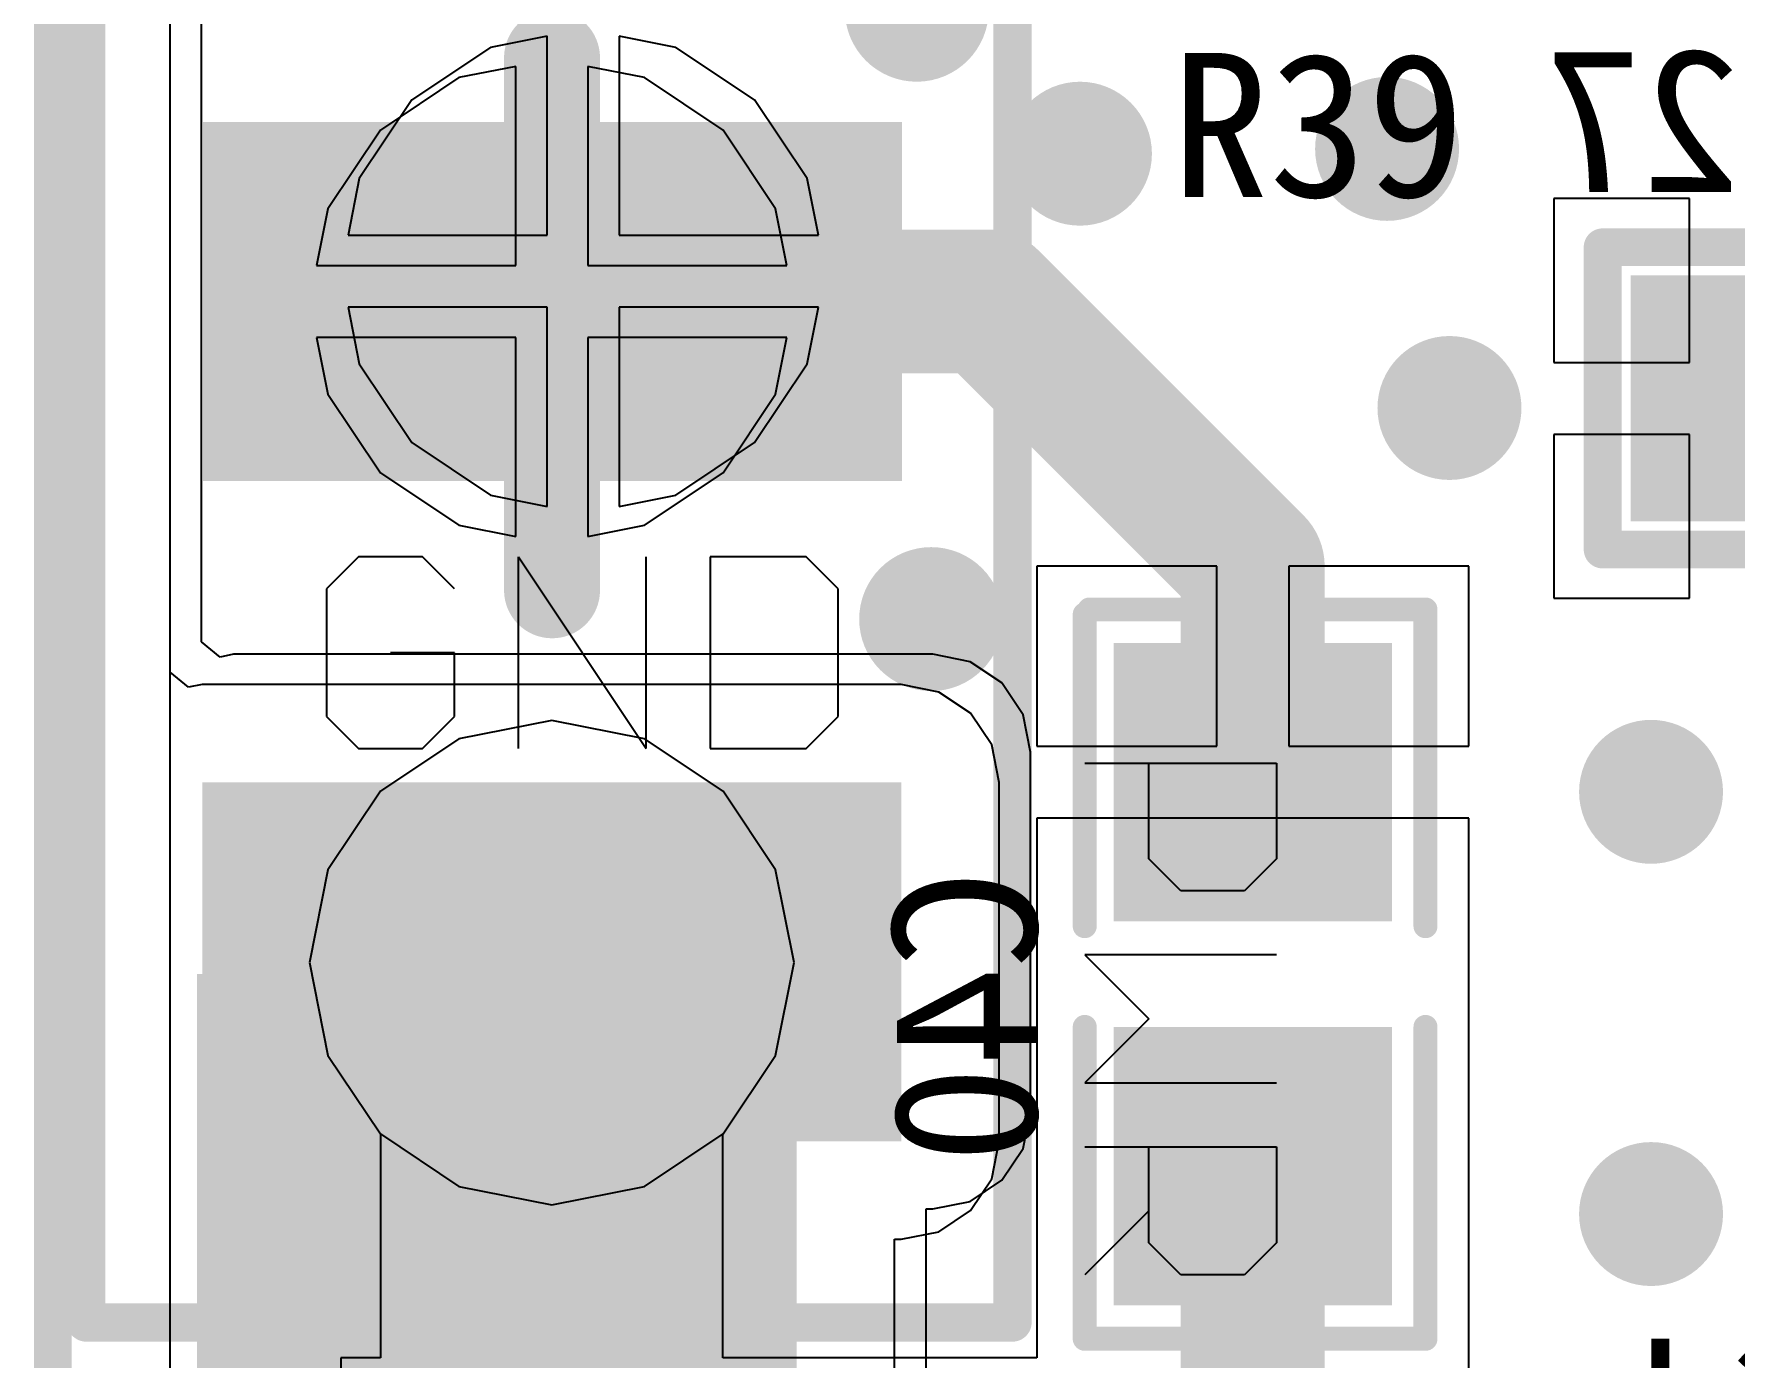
# Model space of a CAD drawing. Header units: millimetres. Extents: x 192 to 285.3, y 128.7 to 184.7.
# Drawn here: x 192 to 201.01, y 147.43 to 154.44 of the extents above; entities that cross this region are included whole.
import ezdxf

# ---------------------------------------------------------------- set-up
doc = ezdxf.new("R2010")
doc.units = ezdxf.units.MM
for name, color, linetype in [('BottomLayer', 5, 'Continuous'), ('BottomOverlay', 54, 'Continuous'), ('BottomPaste', 16, 'Continuous'), ('BottomSolder', 6, 'Continuous'), ('ConnectLayer', 7, 'Continuous'), ('KeepOutLayer', 6, 'Continuous'), ('MidLayer1', 16, 'Continuous'), ('MidLayer2', 76, 'Continuous'), ('MultiLayer', 9, 'Continuous'), ('PadHoleLayer', 156, 'Continuous'), ('TopLayer', 1, 'Continuous'), ('TopOverlay', 2, 'Continuous'), ('TopPaste', 8, 'Continuous'), ('TopSolder', 216, 'Continuous'), ('ViaHoleLayer', 16, 'Continuous')]:
    doc.layers.add(name, color=color, linetype=linetype)

# ---------------------------------------------------------------- blocks, each defined once
blk = doc.blocks.new('0603_B_42')
at = {"layer": 'BottomLayer'}
for points in [[(-1.1999, -0.55), (-0.4, -0.55), (-1.1999, 0.55), (-0.4, 0.55)], [(0.4, -0.55), (1.2, -0.55), (0.4, 0.55), (1.2, 0.55)]]:
    blk.add_solid(points, dxfattribs=at)
at = {"layer": 'BottomOverlay', "const_width": 0.2}
for points in [[(-1.45, 0.8), (-1.45, -0.8)], [(-0.4, 0.8), (-1.45, 0.8)], [(1.45, 0.8), (0.4, 0.8)], [(1.45, 0.8), (1.45, -0.8)], [(-0.4, -0.8), (-1.45, -0.8)], [(1.45, -0.8), (0.4, -0.8)]]:
    blk.add_lwpolyline(points, dxfattribs=at)
at = {"layer": 'BottomOverlay', "const_width": 0.1}
for points in [[(-1.5, 0.8, 1), (-1.4, 0.8, 1)], [(-1.5, 0.8, 1), (-1.4, 0.8, 1)], [(-0.45, 0.8, 1), (-0.35, 0.8, 1)], [(0.35, 0.8, 1), (0.45, 0.8, 1)], [(1.4, 0.8, 1), (1.5, 0.8, 1)], [(1.4, 0.8, 1), (1.5, 0.8, 1)], [(-1.5, -0.8, 1), (-1.4, -0.8, 1)], [(-1.5, -0.8, 1), (-1.4, -0.8, 1)], [(-0.45, -0.8, 1), (-0.35, -0.8, 1)], [(0.35, -0.8, 1), (0.45, -0.8, 1)], [(1.4, -0.8, 1), (1.5, -0.8, 1)], [(1.4, -0.8, 1), (1.5, -0.8, 1)]]:
    blk.add_lwpolyline(points, format="xyb", close=True, dxfattribs=at)
at = {"layer": 'BottomPaste'}
for points in [[(-1.1999, -0.55), (-0.4, -0.55), (-1.1999, 0.55), (-0.4, 0.55)], [(0.4, -0.55), (1.2, -0.55), (0.4, 0.55), (1.2, 0.55)]]:
    blk.add_solid(points, dxfattribs=at)
at = {"layer": 'BottomSolder'}
for points in [[(-1.3015, -0.6516), (-0.2984, -0.6516), (-1.3015, 0.6516), (-0.2984, 0.6516)], [(0.2984, -0.6516), (1.3016, -0.6516), (0.2984, 0.6516), (1.3016, 0.6516)]]:
    blk.add_solid(points, dxfattribs=at)
blk = doc.blocks.new('0805_B_134')
at = {"layer": 'BottomLayer'}
for points in [[(-0.635, -0.635), (0.635, -0.635), (-0.635, 0.635), (0.635, 0.635)], [(1.397, -0.635), (2.667, -0.635), (1.397, 0.635), (2.667, 0.635)]]:
    blk.add_solid(points, dxfattribs=at)
at = {"layer": 'BottomOverlay', "const_width": 0.127}
for points in [[(-0.9144, 0.889), (-0.9144, -0.889)], [(-0.9144, 0.889), (0.7366, 0.889)], [(1.27, 0.889), (2.921, 0.889)], [(2.9464, 0.8636), (2.9464, -0.9144)], [(-0.9144, -0.9144), (0.7366, -0.9144)], [(1.27, -0.9144), (2.921, -0.9144)]]:
    blk.add_lwpolyline(points, dxfattribs=at)
at = {"layer": 'BottomOverlay', "const_width": 0.0635}
for points in [[(-0.94615, 0.889, 1), (-0.88265, 0.889, 1)], [(-0.94615, 0.889, 1), (-0.88265, 0.889, 1)], [(0.70485, 0.889, 1), (0.76835, 0.889, 1)], [(1.23825, 0.889, 1), (1.30175, 0.889, 1)], [(2.88925, 0.889, 1), (2.95275, 0.889, 1)], [(2.91465, 0.8636, 1), (2.97815, 0.8636, 1)], [(-0.94615, -0.889, 1), (-0.88265, -0.889, 1)], [(-0.94615, -0.9144, 1), (-0.88265, -0.9144, 1)], [(0.70485, -0.9144, 1), (0.76835, -0.9144, 1)], [(1.23825, -0.9144, 1), (1.30175, -0.9144, 1)], [(2.88925, -0.9144, 1), (2.95275, -0.9144, 1)], [(2.91465, -0.9144, 1), (2.97815, -0.9144, 1)]]:
    blk.add_lwpolyline(points, format="xyb", close=True, dxfattribs=at)
at = {"layer": 'BottomPaste'}
for points in [[(-0.635, -0.635), (0.635, -0.635), (-0.635, 0.635), (0.635, 0.635)], [(1.397, -0.635), (2.667, -0.635), (1.397, 0.635), (2.667, 0.635)]]:
    blk.add_solid(points, dxfattribs=at)
at = {"layer": 'BottomSolder'}
for points in [[(-0.7366, -0.7366), (0.7366, -0.7366), (-0.7366, 0.7366), (0.7366, 0.7366)], [(1.2954, -0.7366), (2.7686, -0.7366), (1.2954, 0.7366), (2.7686, 0.7366)]]:
    blk.add_solid(points, dxfattribs=at)
blk = doc.blocks.new('CON6_149')
at = {"layer": 'BottomLayer', "const_width": 0.75}
for points in [[(-9.125, 0, 1), (-8.375, 0, 1)], [(-5.625, 0, 1), (-4.875, 0, 1)]]:
    blk.add_lwpolyline(points, format="xyb", close=True, dxfattribs=at)
at = {"layer": 'BottomSolder', "const_width": 0.8516}
for points in [[(-9.1758, 0, 1), (-8.3242, 0, 1)], [(-5.6758, 0, 1), (-4.8242, 0, 1)]]:
    blk.add_lwpolyline(points, format="xyb", close=True, dxfattribs=at)
at = {"layer": 'MidLayer1', "const_width": 0.75}
for points in [[(-9.125, 0, 1), (-8.375, 0, 1)], [(-5.625, 0, 1), (-4.875, 0, 1)]]:
    blk.add_lwpolyline(points, format="xyb", close=True, dxfattribs=at)
at = {"layer": 'MidLayer2', "const_width": 0.75}
for points in [[(-9.125, 0, 1), (-8.375, 0, 1)], [(-5.625, 0, 1), (-4.875, 0, 1)]]:
    blk.add_lwpolyline(points, format="xyb", close=True, dxfattribs=at)
at = {"layer": 'MultiLayer', "const_width": 0.75}
for points in [[(-9.125, 0, 1), (-8.375, 0, 1)], [(-5.625, 0, 1), (-4.875, 0, 1)]]:
    blk.add_lwpolyline(points, format="xyb", close=True, dxfattribs=at)
at = {"layer": 'PadHoleLayer', "const_width": 0.635}
for points in [[(-9.0675, 0, 1), (-8.4325, 0, 1)], [(-5.5675, 0, 1), (-4.9325, 0, 1)]]:
    blk.add_lwpolyline(points, format="xyb", close=True, dxfattribs=at)
at = {"layer": 'TopLayer', "const_width": 0.75}
for points in [[(-9.125, 0, 1), (-8.375, 0, 1)], [(-5.625, 0, 1), (-4.875, 0, 1)]]:
    blk.add_lwpolyline(points, format="xyb", close=True, dxfattribs=at)
at = {"layer": 'TopLayer'}
for points in [[(-9.696, -1.85), (-7.796, -1.85), (-9.696, 1.85), (-7.796, 1.85)], [(-6.2, -1.854), (-4.3, -1.854), (-6.2, 1.846), (-4.3, 1.846)]]:
    blk.add_solid(points, dxfattribs=at)
at = {"layer": 'TopOverlay', "const_width": 0.2032}
for points in [[(-10.655, 2.4638), (10.5794, 2.4638)], [(-10.655, 2.4638), (-10.655, -2.4384)], [(-10.655, -2.4384), (10.5794, -2.4384)]]:
    blk.add_lwpolyline(points, dxfattribs=at)
at = {"layer": 'TopOverlay', "const_width": 0.1016}
for points in [[(-10.7058, 2.4638, 1), (-10.6042, 2.4638, 1)], [(-10.7058, 2.4638, 1), (-10.6042, 2.4638, 1)], [(-10.7058, -2.4384, 1), (-10.6042, -2.4384, 1)], [(-10.7058, -2.4384, 1), (-10.6042, -2.4384, 1)]]:
    blk.add_lwpolyline(points, format="xyb", close=True, dxfattribs=at)
at = {"layer": 'TopPaste'}
for points in [[(-9.696, -1.85), (-7.796, -1.85), (-9.696, 1.85), (-7.796, 1.85)], [(-6.2, -1.854), (-4.3, -1.854), (-6.2, 1.846), (-4.3, 1.846)]]:
    blk.add_solid(points, dxfattribs=at)
at = {"layer": 'TopSolder', "const_width": 0.8516}
for points in [[(-9.1758, 0, 1), (-8.3242, 0, 1)], [(-5.6758, 0, 1), (-4.8242, 0, 1)]]:
    blk.add_lwpolyline(points, format="xyb", close=True, dxfattribs=at)
at = {"layer": 'TopSolder'}
for points in [[(-9.696, -1.85), (-7.796, -1.85), (-9.696, 1.85), (-7.796, 1.85)], [(-6.2, -1.854), (-4.3, -1.854), (-6.2, 1.846), (-4.3, 1.846)]]:
    blk.add_solid(points, dxfattribs=at)

msp = doc.modelspace()

# ---------------------------------------------------------------- linework, layer by layer
at = {"layer": 'BottomLayer'}
for p, q in [((192.7233, 139.7469), (192.7233, 174.033)), ((194.5529, 154.2678), (194.2526, 154.208)), ((194.5529, 153.2135), (194.5529, 154.2678)), ((195.2343, 154.208), (194.9339, 154.2678)), ((194.9339, 154.2678), (194.9339, 153.2135)), ((194.2526, 154.208), (193.8364, 153.93)), ((195.6504, 153.93), (195.2343, 154.208)), ((193.8364, 153.93), (193.5584, 153.5138)), ((195.9284, 153.5138), (195.6504, 153.93)), ((193.5584, 153.5138), (193.4987, 153.2135)), ((195.9882, 153.2135), (195.9284, 153.5138)), ((200.7649, 153.568), (200.0474, 153.568)), ((200.0474, 153.568), (200.0474, 152.7005)), ((200.7649, 152.7005), (200.7649, 153.568)), ((193.4987, 153.2135), (194.5529, 153.2135)), ((194.9339, 153.2135), (195.9882, 153.2135)), ((194.5529, 152.8325), (193.4987, 152.8325)), ((193.4987, 152.8325), (193.5584, 152.5322)), ((194.5529, 151.7782), (194.5529, 152.8325)), ((195.9882, 152.8325), (194.9339, 152.8325)), ((194.9339, 152.8325), (194.9339, 151.7782)), ((195.9284, 152.5322), (195.9882, 152.8325)), ((200.0474, 152.7005), (200.7649, 152.7005)), ((193.5584, 152.5322), (193.8364, 152.116)), ((195.6504, 152.116), (195.9284, 152.5322)), ((200.7649, 152.3195), (200.0474, 152.3195)), ((200.0474, 152.3195), (200.0474, 151.452)), ((200.7649, 151.452), (200.7649, 152.3195)), ((193.8364, 152.116), (194.2526, 151.838)), ((195.2343, 151.838), (195.6504, 152.116)), ((194.2526, 151.838), (194.5529, 151.7782)), ((194.9339, 151.7782), (195.2343, 151.838)), ((198.2629, 151.621), (197.3104, 151.621)), ((197.3104, 151.621), (197.3104, 150.6685)), ((198.2629, 150.6685), (198.2629, 151.621)), ((199.5964, 151.621), (198.6439, 151.621)), ((198.6439, 151.621), (198.6439, 150.6685)), ((199.5964, 150.6685), (199.5964, 151.621)), ((200.0474, 151.452), (200.7649, 151.452)), ((194.7434, 150.8056), (194.2526, 150.708)), ((195.2343, 150.708), (194.7434, 150.8056)), ((194.2526, 150.708), (193.8364, 150.43)), ((195.6504, 150.43), (195.2343, 150.708)), ((197.3104, 150.6685), (198.2629, 150.6685)), ((198.6439, 150.6685), (199.5964, 150.6685)), ((193.8364, 150.43), (193.5584, 150.0138)), ((195.9284, 150.0138), (195.6504, 150.43)), ((199.5964, 150.2875), (197.3104, 150.2875)), ((197.3104, 150.2875), (197.3104, 149.335)), ((199.5964, 149.335), (199.5964, 150.2875)), ((193.5584, 150.0138), (193.4608, 149.523)), ((196.026, 149.523), (195.9284, 150.0138)), ((193.4608, 149.523), (193.5584, 149.0322)), ((195.9284, 149.0322), (196.026, 149.523)), ((197.3104, 149.335), (197.3104, 147.43)), ((199.5964, 147.303), (199.5964, 149.335)), ((193.5584, 149.0322), (193.8364, 148.616)), ((195.6504, 148.616), (195.9284, 149.0322)), ((193.8364, 148.616), (193.837, 148.6157)), ((193.837, 148.6157), (193.837, 147.43)), ((195.6498, 148.6157), (195.6504, 148.616)), ((195.6498, 147.43), (195.6498, 148.6157)), ((193.837, 147.43), (193.6274, 147.43)), ((193.6274, 147.43), (193.6274, 145.144)), ((197.3104, 147.43), (195.6498, 147.43))]:
    msp.add_line(p, q, dxfattribs=at)
at = {"layer": 'BottomLayer', "const_width": 0.381}
for points in [[(196.4849, 154.5674, 1), (196.8659, 154.5674, 1)], [(197.3485, 153.8054, 1), (197.7295, 153.8054, 1)], [(198.9741, 153.8308, 1), (199.3551, 153.8308, 1)], [(194.5529, 153.023, 1), (194.9339, 153.023, 1)], [(196.8609, 153.023, 1), (197.2419, 153.023, 1)], [(196.8609, 153.023, 1), (197.2419, 153.023, 1)], [(197.393, 152.4909, 1), (197.774, 152.4909, 1)], [(199.3043, 152.4592, 1), (199.6853, 152.4592, 1)], [(198.2629, 151.621, 1), (198.6439, 151.621, 1)], [(198.2629, 151.621, 1), (198.6439, 151.621, 1)], [(196.5611, 151.3416, 1), (196.9421, 151.3416, 1)], [(198.2629, 150.478, 1), (198.6439, 150.478, 1)], [(200.3711, 150.4272, 1), (200.7521, 150.4272, 1)], [(194.5529, 149.523, 1), (194.9339, 149.523, 1)], [(198.2629, 148.446, 1), (198.6439, 148.446, 1)], [(200.3711, 148.192, 1), (200.7521, 148.192, 1)], [(198.2629, 147.049, 1), (198.6439, 147.049, 1)], [(198.2629, 147.049, 1), (198.6439, 147.049, 1)]]:
    msp.add_lwpolyline(points, format="xyb", close=True, dxfattribs=at)
at = {"layer": 'BottomLayer', "const_width": 0.762}
for points in [[(194.7434, 153.023), (197.0514, 153.023)], [(197.0514, 153.023), (198.4534, 151.621)], [(198.4534, 150.478), (198.4534, 151.621)], [(194.7434, 146.314), (194.7434, 149.523)], [(198.4534, 147.049), (198.4534, 148.446)], [(197.6914, 146.287), (198.4534, 147.049)]]:
    msp.add_lwpolyline(points, dxfattribs=at)
at = {"layer": 'ConnectLayer'}
for p, q in [((192.7233, 139.7469), (192.7233, 174.033)), ((192.7233, 139.7469), (192.7233, 174.033)), ((192.8898, 151.2213), (192.8898, 155.1496)), ((194.7194, 154.4279), (194.4191, 154.3682)), ((194.7194, 153.3737), (194.7194, 154.4279)), ((195.4008, 154.3682), (195.1004, 154.4279)), ((195.1004, 154.4279), (195.1004, 153.3737)), ((194.4191, 154.3682), (194.003, 154.0901)), ((195.8169, 154.0901), (195.4008, 154.3682)), ((194.5529, 154.2678), (194.2526, 154.208)), ((194.5529, 154.2678), (194.2526, 154.208)), ((194.5529, 153.2135), (194.5529, 154.2678)), ((194.5529, 153.2135), (194.5529, 154.2678)), ((195.2343, 154.208), (194.9339, 154.2678)), ((194.9339, 154.2678), (194.9339, 153.2135)), ((195.2343, 154.208), (194.9339, 154.2678)), ((194.9339, 154.2678), (194.9339, 153.2135)), ((194.2526, 154.208), (193.8364, 153.93)), ((194.2526, 154.208), (193.8364, 153.93)), ((195.6504, 153.93), (195.2343, 154.208)), ((195.6504, 153.93), (195.2343, 154.208)), ((194.003, 154.0901), (193.7249, 153.674)), ((196.0949, 153.674), (195.8169, 154.0901)), ((193.8364, 153.93), (193.5584, 153.5138)), ((193.8364, 153.93), (193.5584, 153.5138)), ((195.9284, 153.5138), (195.6504, 153.93)), ((195.9284, 153.5138), (195.6504, 153.93)), ((193.7249, 153.674), (193.6652, 153.3737)), ((196.1547, 153.3737), (196.0949, 153.674)), ((193.5584, 153.5138), (193.4987, 153.2135)), ((193.5584, 153.5138), (193.4987, 153.2135)), ((195.9882, 153.2135), (195.9284, 153.5138)), ((195.9882, 153.2135), (195.9284, 153.5138)), ((200.7649, 153.568), (200.0474, 153.568)), ((200.0474, 153.568), (200.0474, 152.7005)), ((200.7649, 152.7005), (200.7649, 153.568)), ((193.6652, 153.3737), (194.7194, 153.3737)), ((195.1004, 153.3737), (196.1547, 153.3737)), ((193.4987, 153.2135), (194.5529, 153.2135)), ((193.4987, 153.2135), (194.5529, 153.2135)), ((194.9339, 153.2135), (195.9882, 153.2135)), ((194.9339, 153.2135), (195.9882, 153.2135)), ((194.7194, 152.9927), (193.6652, 152.9927)), ((193.6652, 152.9927), (193.7249, 152.6923)), ((194.7194, 151.9384), (194.7194, 152.9927)), ((196.1547, 152.9927), (195.1004, 152.9927)), ((195.1004, 152.9927), (195.1004, 151.9384)), ((196.0949, 152.6923), (196.1547, 152.9927)), ((194.5529, 152.8325), (193.4987, 152.8325)), ((193.4987, 152.8325), (193.5584, 152.5322)), ((194.5529, 152.8325), (193.4987, 152.8325)), ((193.4987, 152.8325), (193.5584, 152.5322)), ((194.5529, 151.7782), (194.5529, 152.8325)), ((194.5529, 151.7782), (194.5529, 152.8325)), ((195.9882, 152.8325), (194.9339, 152.8325)), ((194.9339, 152.8325), (194.9339, 151.7782)), ((195.9882, 152.8325), (194.9339, 152.8325)), ((194.9339, 152.8325), (194.9339, 151.7782)), ((195.9284, 152.5322), (195.9882, 152.8325)), ((195.9284, 152.5322), (195.9882, 152.8325)), ((193.7249, 152.6923), (194.003, 152.2762)), ((195.8169, 152.2762), (196.0949, 152.6923)), ((200.0474, 152.7005), (200.7649, 152.7005)), ((193.5584, 152.5322), (193.8364, 152.116)), ((193.5584, 152.5322), (193.8364, 152.116)), ((195.6504, 152.116), (195.9284, 152.5322)), ((195.6504, 152.116), (195.9284, 152.5322)), ((194.003, 152.2762), (194.4191, 151.9982)), ((195.4008, 151.9982), (195.8169, 152.2762)), ((200.7649, 152.3195), (200.0474, 152.3195)), ((200.0474, 152.3195), (200.0474, 151.452)), ((200.7649, 151.452), (200.7649, 152.3195)), ((193.8364, 152.116), (194.2526, 151.838)), ((193.8364, 152.116), (194.2526, 151.838)), ((195.2343, 151.838), (195.6504, 152.116)), ((195.2343, 151.838), (195.6504, 152.116)), ((194.4191, 151.9982), (194.7194, 151.9384)), ((195.1004, 151.9384), (195.4008, 151.9982)), ((194.2526, 151.838), (194.5529, 151.7782)), ((194.2526, 151.838), (194.5529, 151.7782)), ((194.9339, 151.7782), (195.2343, 151.838)), ((194.9339, 151.7782), (195.2343, 151.838)), ((198.2629, 151.621), (197.3104, 151.621)), ((197.3104, 151.621), (197.3104, 150.6685)), ((198.2629, 150.6685), (198.2629, 151.621)), ((199.5964, 151.621), (198.6439, 151.621)), ((198.6439, 151.621), (198.6439, 150.6685)), ((199.5964, 150.6685), (199.5964, 151.621)), ((200.0474, 151.452), (200.7649, 151.452)), ((192.988, 151.1408), (192.8898, 151.2213)), ((193.0599, 151.1551), (192.988, 151.1408)), ((196.7599, 151.1551), (193.0599, 151.1551)), ((196.9581, 151.1156), (196.7599, 151.1551)), ((197.1262, 151.0034), (196.9581, 151.1156)), ((197.2384, 150.8353), (197.1262, 151.0034)), ((194.7434, 150.8056), (194.2526, 150.708)), ((194.7434, 150.8056), (194.2526, 150.708)), ((195.2343, 150.708), (194.7434, 150.8056)), ((195.2343, 150.708), (194.7434, 150.8056)), ((197.2779, 150.6371), (197.2384, 150.8353)), ((194.2526, 150.708), (193.8364, 150.43)), ((194.2526, 150.708), (193.8364, 150.43)), ((195.6504, 150.43), (195.2343, 150.708)), ((195.6504, 150.43), (195.2343, 150.708)), ((197.2779, 148.7371), (197.2779, 150.6371)), ((197.3104, 150.6685), (198.2629, 150.6685)), ((198.6439, 150.6685), (199.5964, 150.6685)), ((193.8364, 150.43), (193.5584, 150.0138)), ((193.8364, 150.43), (193.5584, 150.0138)), ((195.9284, 150.0138), (195.6504, 150.43)), ((195.9284, 150.0138), (195.6504, 150.43)), ((199.5964, 150.2875), (197.3104, 150.2875)), ((197.3104, 150.2875), (197.3104, 149.335)), ((199.5964, 149.335), (199.5964, 150.2875)), ((193.5584, 150.0138), (193.4608, 149.523)), ((193.5584, 150.0138), (193.4608, 149.523)), ((196.026, 149.523), (195.9284, 150.0138)), ((196.026, 149.523), (195.9284, 150.0138)), ((193.4608, 149.523), (193.5584, 149.0322)), ((193.4608, 149.523), (193.5584, 149.0322)), ((195.9284, 149.0322), (196.026, 149.523)), ((195.9284, 149.0322), (196.026, 149.523)), ((197.3104, 149.335), (197.3104, 147.43)), ((199.5964, 147.303), (199.5964, 149.335)), ((193.5584, 149.0322), (193.8364, 148.616)), ((193.5584, 149.0322), (193.8364, 148.616)), ((195.6504, 148.616), (195.9284, 149.0322)), ((195.6504, 148.616), (195.9284, 149.0322)), ((197.2384, 148.5389), (197.2779, 148.7371)), ((193.8364, 148.616), (194.2526, 148.338)), ((193.8364, 148.616), (193.837, 148.6157)), ((193.837, 148.6157), (193.837, 147.43)), ((195.2343, 148.338), (195.6504, 148.616)), ((195.6498, 148.6157), (195.6504, 148.616)), ((195.6498, 147.43), (195.6498, 148.6157)), ((197.1262, 148.3709), (197.2384, 148.5389)), ((196.9581, 148.2586), (197.1262, 148.3709)), ((194.2526, 148.338), (194.7434, 148.2404)), ((194.7434, 148.2404), (195.2343, 148.338)), ((196.7249, 144.9232), (196.7249, 148.2192)), ((196.7249, 148.2192), (196.7599, 148.2192)), ((196.7599, 148.2192), (196.9581, 148.2586)), ((193.837, 147.43), (193.6274, 147.43)), ((193.6274, 147.43), (193.6274, 145.144)), ((197.3104, 147.43), (195.6498, 147.43))]:
    msp.add_line(p, q, dxfattribs=at)
at = {"layer": 'KeepOutLayer', "const_width": 0.2}
msp.add_lwpolyline([(192.1034, 136.103), (192.1034, 183.103)], dxfattribs=at)
at = {"layer": 'MidLayer1'}
for p, q in [((192.7233, 139.7469), (192.7233, 174.033)), ((194.5529, 154.2678), (194.2526, 154.208)), ((194.5529, 153.2135), (194.5529, 154.2678)), ((195.2343, 154.208), (194.9339, 154.2678)), ((194.9339, 154.2678), (194.9339, 153.2135)), ((194.2526, 154.208), (193.8364, 153.93)), ((195.6504, 153.93), (195.2343, 154.208)), ((193.8364, 153.93), (193.5584, 153.5138)), ((195.9284, 153.5138), (195.6504, 153.93)), ((193.5584, 153.5138), (193.4987, 153.2135)), ((195.9882, 153.2135), (195.9284, 153.5138)), ((193.4987, 153.2135), (194.5529, 153.2135)), ((194.9339, 153.2135), (195.9882, 153.2135)), ((194.5529, 152.8325), (193.4987, 152.8325)), ((193.4987, 152.8325), (193.5584, 152.5322)), ((194.5529, 151.7782), (194.5529, 152.8325)), ((195.9882, 152.8325), (194.9339, 152.8325)), ((194.9339, 152.8325), (194.9339, 151.7782)), ((195.9284, 152.5322), (195.9882, 152.8325)), ((193.5584, 152.5322), (193.8364, 152.116)), ((195.6504, 152.116), (195.9284, 152.5322)), ((193.8364, 152.116), (194.2526, 151.838)), ((195.2343, 151.838), (195.6504, 152.116)), ((194.2526, 151.838), (194.5529, 151.7782)), ((194.9339, 151.7782), (195.2343, 151.838)), ((194.7434, 150.8056), (194.2526, 150.708)), ((195.2343, 150.708), (194.7434, 150.8056)), ((194.2526, 150.708), (193.8364, 150.43)), ((195.6504, 150.43), (195.2343, 150.708)), ((193.8364, 150.43), (193.5584, 150.0138)), ((195.9284, 150.0138), (195.6504, 150.43)), ((193.5584, 150.0138), (193.4608, 149.523)), ((196.026, 149.523), (195.9284, 150.0138)), ((193.4608, 149.523), (193.5584, 149.0322)), ((195.9284, 149.0322), (196.026, 149.523)), ((193.5584, 149.0322), (193.8364, 148.616)), ((195.6504, 148.616), (195.9284, 149.0322)), ((193.8364, 148.616), (194.2526, 148.338)), ((195.2343, 148.338), (195.6504, 148.616)), ((194.2526, 148.338), (194.7434, 148.2404)), ((194.7434, 148.2404), (195.2343, 148.338))]:
    msp.add_line(p, q, dxfattribs=at)
for points, const_width in [([(196.4849, 154.5674, 1), (196.8659, 154.5674, 1)], 0.381), ([(194.618, 154.3134, 1), (194.872, 154.3134, 1)], 0.254), ([(197.3485, 153.8054, 1), (197.7295, 153.8054, 1)], 0.381), ([(198.9741, 153.8308, 1), (199.3551, 153.8308, 1)], 0.381), ([(193.3734, 153.018, 1), (193.6274, 153.018, 1)], 0.254), ([(196.2132, 153.018, 1), (196.4672, 153.018, 1)], 0.254), ([(197.393, 152.4909, 1), (197.774, 152.4909, 1)], 0.381), ([(199.3043, 152.4592, 1), (199.6853, 152.4592, 1)], 0.381), ([(194.618, 151.494, 1), (194.872, 151.494, 1)], 0.254), ([(196.5611, 151.3416, 1), (196.9421, 151.3416, 1)], 0.381), ([(200.3711, 150.4272, 1), (200.7521, 150.4272, 1)], 0.381), ([(200.3711, 148.192, 1), (200.7521, 148.192, 1)], 0.381)]:
    msp.add_lwpolyline(points, format="xyb", close=True, dxfattribs=dict(at, const_width=const_width))
at = {"layer": 'MidLayer1', "const_width": 0.508}
for points in [[(194.745, 151.494), (194.745, 154.3134)], [(193.5004, 153.018), (196.3402, 153.018)]]:
    msp.add_lwpolyline(points, dxfattribs=at)
at = {"layer": 'MidLayer2'}
for p, q in [((192.7233, 139.7469), (192.7233, 174.033)), ((194.5529, 154.2678), (194.2526, 154.208)), ((194.5529, 153.2135), (194.5529, 154.2678)), ((195.2343, 154.208), (194.9339, 154.2678)), ((194.9339, 154.2678), (194.9339, 153.2135)), ((194.2526, 154.208), (193.8364, 153.93)), ((195.6504, 153.93), (195.2343, 154.208)), ((193.8364, 153.93), (193.5584, 153.5138)), ((195.9284, 153.5138), (195.6504, 153.93)), ((193.5584, 153.5138), (193.4987, 153.2135)), ((195.9882, 153.2135), (195.9284, 153.5138)), ((193.4987, 153.2135), (194.5529, 153.2135)), ((194.9339, 153.2135), (195.9882, 153.2135)), ((194.5529, 152.8325), (193.4987, 152.8325)), ((193.4987, 152.8325), (193.5584, 152.5322)), ((194.5529, 151.7782), (194.5529, 152.8325)), ((195.9882, 152.8325), (194.9339, 152.8325)), ((194.9339, 152.8325), (194.9339, 151.7782)), ((195.9284, 152.5322), (195.9882, 152.8325)), ((193.5584, 152.5322), (193.8364, 152.116)), ((195.6504, 152.116), (195.9284, 152.5322)), ((193.8364, 152.116), (194.2526, 151.838)), ((195.2343, 151.838), (195.6504, 152.116)), ((194.2526, 151.838), (194.5529, 151.7782)), ((194.9339, 151.7782), (195.2343, 151.838)), ((194.7434, 150.8056), (194.2526, 150.708)), ((195.2343, 150.708), (194.7434, 150.8056)), ((194.2526, 150.708), (193.8364, 150.43)), ((195.6504, 150.43), (195.2343, 150.708)), ((193.8364, 150.43), (193.5584, 150.0138)), ((195.9284, 150.0138), (195.6504, 150.43)), ((193.5584, 150.0138), (193.4608, 149.523)), ((196.026, 149.523), (195.9284, 150.0138)), ((193.4608, 149.523), (193.5584, 149.0322)), ((195.9284, 149.0322), (196.026, 149.523)), ((193.5584, 149.0322), (193.8364, 148.616)), ((195.6504, 148.616), (195.9284, 149.0322)), ((193.8364, 148.616), (194.2526, 148.338)), ((195.2343, 148.338), (195.6504, 148.616)), ((194.2526, 148.338), (194.7434, 148.2404)), ((194.7434, 148.2404), (195.2343, 148.338))]:
    msp.add_line(p, q, dxfattribs=at)
at = {"layer": 'MidLayer2', "const_width": 0.381}
for points in [[(196.4849, 154.5674, 1), (196.8659, 154.5674, 1)], [(197.3485, 153.8054, 1), (197.7295, 153.8054, 1)], [(198.9741, 153.8308, 1), (199.3551, 153.8308, 1)], [(197.393, 152.4909, 1), (197.774, 152.4909, 1)], [(199.3043, 152.4592, 1), (199.6853, 152.4592, 1)], [(196.5611, 151.3416, 1), (196.9421, 151.3416, 1)], [(200.3711, 150.4272, 1), (200.7521, 150.4272, 1)], [(200.3711, 148.192, 1), (200.7521, 148.192, 1)]]:
    msp.add_lwpolyline(points, format="xyb", close=True, dxfattribs=at)
at = {"layer": 'MultiLayer', "const_width": 0.381}
for points in [[(196.4849, 154.5674, 1), (196.8659, 154.5674, 1)], [(197.3485, 153.8054, 1), (197.7295, 153.8054, 1)], [(198.9741, 153.8308, 1), (199.3551, 153.8308, 1)], [(197.393, 152.4909, 1), (197.774, 152.4909, 1)], [(199.3043, 152.4592, 1), (199.6853, 152.4592, 1)], [(196.5611, 151.3416, 1), (196.9421, 151.3416, 1)], [(200.3711, 150.4272, 1), (200.7521, 150.4272, 1)], [(200.3711, 148.192, 1), (200.7521, 148.192, 1)]]:
    msp.add_lwpolyline(points, format="xyb", close=True, dxfattribs=at)
at = {"layer": 'TopLayer'}
for p, q in [((192.7233, 151.0612), (192.7233, 154.9894)), ((194.5529, 154.2678), (194.2526, 154.208)), ((194.5529, 153.2135), (194.5529, 154.2678)), ((195.2343, 154.208), (194.9339, 154.2678)), ((194.9339, 154.2678), (194.9339, 153.2135)), ((194.2526, 154.208), (193.8364, 153.93)), ((195.6504, 153.93), (195.2343, 154.208)), ((193.8364, 153.93), (193.5584, 153.5138)), ((195.9284, 153.5138), (195.6504, 153.93)), ((193.5584, 153.5138), (193.4987, 153.2135)), ((195.9882, 153.2135), (195.9284, 153.5138)), ((193.4987, 153.2135), (194.5529, 153.2135)), ((194.9339, 153.2135), (195.9882, 153.2135)), ((194.5529, 152.8325), (193.4987, 152.8325)), ((193.4987, 152.8325), (193.5584, 152.5322)), ((194.5529, 151.7782), (194.5529, 152.8325)), ((195.9882, 152.8325), (194.9339, 152.8325)), ((194.9339, 152.8325), (194.9339, 151.7782)), ((195.9284, 152.5322), (195.9882, 152.8325)), ((193.5584, 152.5322), (193.8364, 152.116)), ((195.6504, 152.116), (195.9284, 152.5322)), ((193.8364, 152.116), (194.2526, 151.838)), ((195.2343, 151.838), (195.6504, 152.116)), ((194.2526, 151.838), (194.5529, 151.7782)), ((194.9339, 151.7782), (195.2343, 151.838)), ((192.8215, 150.9806), (192.7233, 151.0612)), ((192.8934, 150.9949), (192.8215, 150.9806)), ((196.5934, 150.9949), (192.8934, 150.9949)), ((196.7916, 150.9555), (196.5934, 150.9949)), ((196.9596, 150.8432), (196.7916, 150.9555)), ((197.0719, 150.6752), (196.9596, 150.8432)), ((197.1114, 150.477), (197.0719, 150.6752)), ((197.1114, 148.577), (197.1114, 150.477)), ((197.0719, 148.3788), (197.1114, 148.577)), ((196.9596, 148.2107), (197.0719, 148.3788)), ((196.7916, 148.0985), (196.9596, 148.2107)), ((196.5934, 148.059), (196.7916, 148.0985)), ((196.5584, 144.763), (196.5584, 148.059)), ((196.5584, 148.059), (196.5934, 148.059))]:
    msp.add_line(p, q, dxfattribs=at)
at = {"layer": 'TopLayer', "const_width": 0.381}
for points in [[(196.4849, 154.5674, 1), (196.8659, 154.5674, 1)], [(197.3485, 153.8054, 1), (197.7295, 153.8054, 1)], [(198.9741, 153.8308, 1), (199.3551, 153.8308, 1)], [(197.393, 152.4909, 1), (197.774, 152.4909, 1)], [(199.3043, 152.4592, 1), (199.6853, 152.4592, 1)], [(196.5611, 151.3416, 1), (196.9421, 151.3416, 1)], [(200.3711, 150.4272, 1), (200.7521, 150.4272, 1)], [(200.3711, 148.192, 1), (200.7521, 148.192, 1)]]:
    msp.add_lwpolyline(points, format="xyb", close=True, dxfattribs=at)
at = {"layer": 'TopLayer'}
msp.add_solid([(192.8654, 144.763), (196.0404, 144.763), (192.8654, 149.462), (196.0404, 149.462)], dxfattribs=at)
at = {"layer": 'TopOverlay'}
for p, q in [((193.7205, 151.6715), (193.5512, 151.5022)), ((194.059, 151.6715), (193.7205, 151.6715)), ((194.2283, 151.5022), (194.059, 151.6715)), ((194.5669, 150.6558), (194.5669, 151.6715)), ((194.5669, 151.6715), (195.244, 150.6558)), ((195.244, 150.6558), (195.244, 151.6715)), ((195.5825, 151.6715), (195.5825, 150.6558)), ((196.0904, 151.6715), (195.5825, 151.6715)), ((196.2597, 151.5022), (196.0904, 151.6715)), ((193.5512, 151.5022), (193.5512, 150.8251)), ((196.2597, 150.8251), (196.2597, 151.5022)), ((194.2283, 151.1636), (193.8898, 151.1636)), ((194.2283, 150.8251), (194.2283, 151.1636)), ((193.5512, 150.8251), (193.7205, 150.6558)), ((194.059, 150.6558), (194.2283, 150.8251)), ((196.0904, 150.6558), (196.2597, 150.8251)), ((193.7205, 150.6558), (194.059, 150.6558)), ((195.5825, 150.6558), (196.0904, 150.6558)), ((197.5644, 150.5796), (198.5801, 150.5796)), ((197.903, 150.0718), (197.903, 150.5796)), ((198.5801, 150.5796), (198.5801, 150.0718)), ((198.0722, 149.9025), (197.903, 150.0718)), ((198.5801, 150.0718), (198.4108, 149.9025)), ((198.4108, 149.9025), (198.0722, 149.9025)), ((198.5801, 149.5639), (197.5644, 149.5639)), ((197.5644, 149.5639), (197.903, 149.2254)), ((197.903, 149.2254), (197.5644, 148.8868)), ((197.5644, 148.8868), (198.5801, 148.8868)), ((197.5644, 148.5483), (198.5801, 148.5483)), ((197.903, 148.0404), (197.903, 148.5483)), ((198.5801, 148.5483), (198.5801, 148.0404)), ((197.903, 148.2097), (197.5644, 147.8711)), ((198.0722, 147.8711), (197.903, 148.0404)), ((198.5801, 148.0404), (198.4108, 147.8711)), ((198.4108, 147.8711), (198.0722, 147.8711))]:
    msp.add_line(p, q, dxfattribs=at)
at = {"layer": 'ViaHoleLayer', "const_width": 0.1905}
for points in [[(196.5802, 154.5674, 1), (196.7707, 154.5674, 1)], [(197.4438, 153.8054, 1), (197.6343, 153.8054, 1)], [(199.0694, 153.8308, 1), (199.2599, 153.8308, 1)], [(197.4882, 152.4909, 1), (197.6787, 152.4909, 1)], [(199.3996, 152.4592, 1), (199.5901, 152.4592, 1)], [(196.6564, 151.3416, 1), (196.8469, 151.3416, 1)], [(200.4664, 150.4272, 1), (200.6569, 150.4272, 1)], [(200.4664, 148.192, 1), (200.6569, 148.192, 1)]]:
    msp.add_lwpolyline(points, format="xyb", close=True, dxfattribs=at)

# ---------------------------------------------------------------- block references
for name, p, rotation in [('CON6_149', (194.7434, 158.273), 90), ('0603_B_42', (201.7554, 152.51), 180), ('0805_B_134', (198.4534, 148.446), 90)]:
    msp.add_blockref(name, p, dxfattribs=dict(rotation=rotation))

# ---------------------------------------------------------------- texts
at = {"layer": 'BottomOverlay', "text_generation_flag": 2}
msp.add_text('R27', height=0.762, dxfattribs=at).set_placement((201.5522, 153.6022))
msp.add_text('C40', height=0.762, rotation=90, dxfattribs=at).set_placement((197.3104, 150.0138))
at = {"layer": 'TopOverlay'}
for s, p in [('R39', (198.0216, 153.5768)), ('L2', (200.46, 146.7696))]:
    msp.add_text(s, height=0.762, dxfattribs=at).set_placement(p)

doc.saveas('drawing.dxf')
